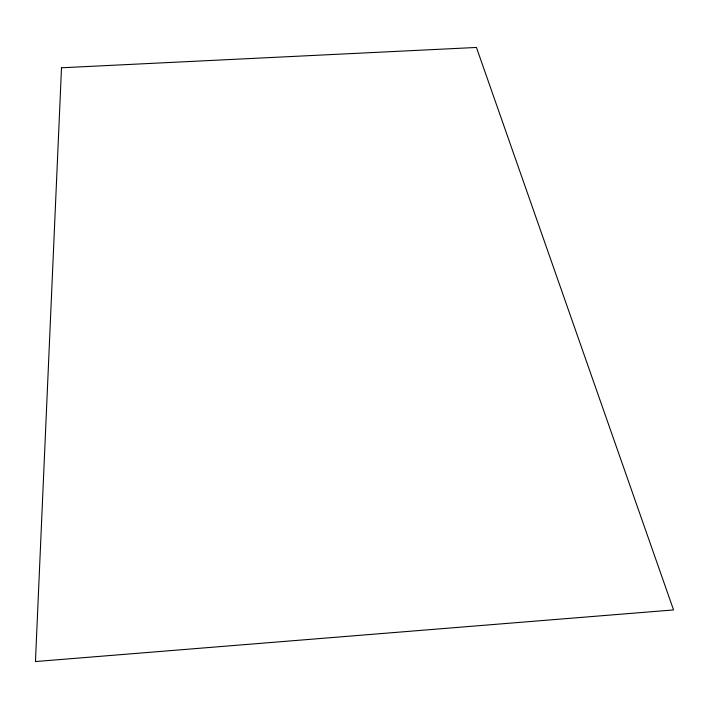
<?xml version="1.0" encoding="UTF-8"?>
<svg xmlns="http://www.w3.org/2000/svg" width="709" height="709" viewBox="0 0 709 709"><rect width="100%" height="100%" fill="white"/><g stroke="black" fill="none" stroke-linecap="round" stroke-linejoin="round"><path stroke-width="1.06" d="M61.506 67.78L35.45 661.55L673.55 609.935L476.43 47.45L61.506 67.78"/></g></svg>
